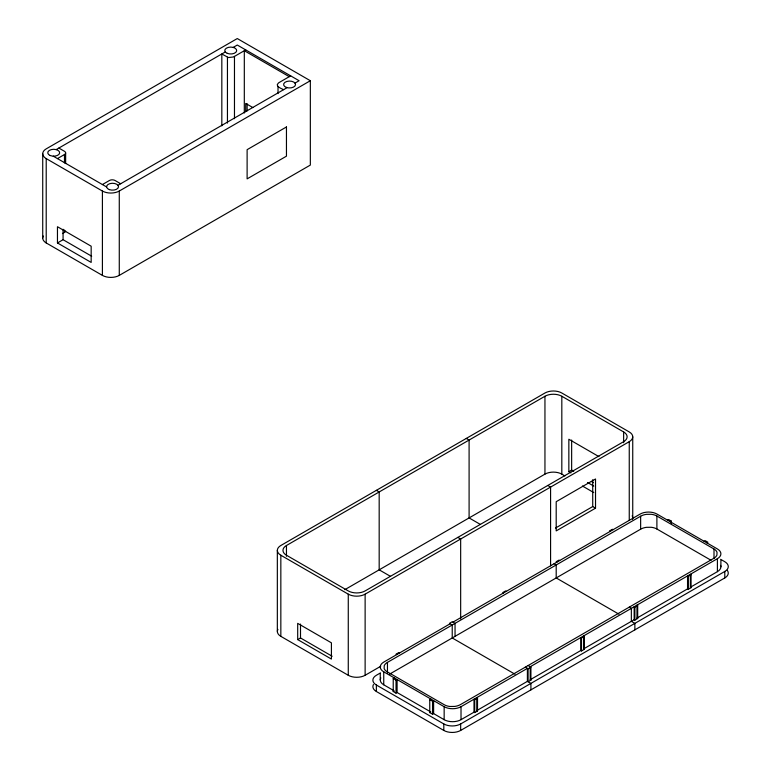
<?xml version="1.0" encoding="UTF-8"?>
<svg xmlns="http://www.w3.org/2000/svg" width="771" height="771" viewBox="0 0 771 771"><rect width="100%" height="100%" fill="white"/><g stroke="black" fill="none" stroke-linecap="round" stroke-linejoin="round"><path stroke-width="1.16" d="M42.723 153.728L42.723 238.085M277.338 631.478L277.338 550.369M46.212 242.952L46.212 158.595A11.922 6.881 0 0 1 46.212 148.861L237.285 38.55L310.337 80.724L310.337 165.081L119.274 275.392A11.922 6.881 0 0 1 102.408 275.392L46.212 242.952A11.922 6.881 0 0 1 43.282 235.993M632.74 436.81L632.74 517.919M720.895 566.791L720.895 560.305M56.167 149.603L225.296 51.956M233.179 47.407L237.285 45.036L299.1 80.724L294.994 83.095M57.459 158.595L64.475 154.537A3.971 2.294 0 0 0 64.475 151.299L58.856 148.051M221.826 125.837L221.826 53.96L228.38 57.555L233.208 57.006A8.78 5.069 0 0 0 234.471 56.399L245.708 49.903M102.408 184.548L109.434 180.491A3.971 2.294 0 0 1 115.052 180.491L120.671 183.739M290.667 75.857L279.43 82.352A8.78 5.069 0 0 0 278.379 83.085C274.515 86.179 281.675 88.732 283.641 89.648M117.982 185.3L287.111 87.653M46.212 158.595L102.408 191.035A11.922 6.881 0 0 0 119.274 191.035L310.337 80.724M62.47 233.565L64.475 232.408A3.971 2.294 0 0 0 65.622 231.021M57.459 242.952L91.171 262.419L91.171 246.2L57.459 226.732L57.459 242.952L63.077 239.704L91.682 256.223M286.455 556.277L286.455 545.502L544.952 396.255A11.922 6.881 0 0 1 561.818 396.255L623.633 431.943L623.633 442.727M344.801 589.68L544.952 474.126A11.922 6.881 0 0 1 561.818 474.126L564.902 475.909M598.951 456.634L568.844 439.248L568.844 471.688L571.648 470.069L573.73 471.264M280.837 555.236L348.27 594.162A11.922 6.881 0 0 0 365.126 594.162L629.252 441.677A11.922 6.881 0 0 0 629.252 431.943L561.818 393.008A11.922 6.881 0 0 0 544.952 393.008L280.837 545.502A11.922 6.881 0 0 0 280.837 555.236L280.837 636.345L348.27 675.28A11.922 6.881 0 0 0 365.126 675.28L380.701 666.289M297.693 639.593L331.414 659.06L331.414 642.831L297.693 623.363L297.693 639.593L300.507 637.964L332.176 656.256M555.457 528.087L592.726 506.566L595.53 508.185L595.53 478.984L556.199 501.699L556.199 530.901L595.53 508.185M450.129 623.778L383.746 662.096A11.922 6.881 0 0 0 383.746 671.83L383.746 684.812L393.326 690.334M452.934 622.149L640.142 514.074A11.922 6.881 0 0 1 656.998 514.074L717.406 548.952A11.922 6.881 0 0 1 717.406 558.686L717.406 571.658L690.363 587.271L690.363 574.289L691.067 574.703L691.067 587.675L688.252 589.304L687.549 588.89L636.971 618.091L636.971 605.119L637.684 605.524L637.684 618.496L634.87 620.125L634.167 619.72L583.589 648.912L583.589 635.94L584.293 636.345L584.293 649.327L581.488 650.946L580.775 650.541L530.207 679.743L530.207 666.761L717.406 558.686M387.456 662.385L640.643 516.213A12.037 6.949 0 0 1 646.474 514.344L651.177 514.296A10.977 6.332 0 0 1 656.892 516.03L714.004 549.01A10.977 6.332 0 0 1 717.011 552.306L716.924 555.024A12.037 6.949 0 0 1 713.695 558.387L460.509 704.569A12.037 6.949 0 0 1 454.678 706.429L449.975 706.487A10.977 6.332 0 0 1 444.26 704.742L387.148 671.772A10.977 6.332 0 0 1 384.141 668.467L384.228 665.749A12.037 6.949 0 0 1 387.456 662.385L387.456 673.006M380.498 672.89L376.364 675.28A11.922 6.881 0 0 0 376.364 685.014L376.364 691.5L443.807 730.436A11.922 6.881 0 0 0 460.663 730.436L724.788 577.942A11.922 6.881 0 0 0 727.294 570.347M389.528 674.172L640.643 529.185A12.037 6.949 0 0 1 646.474 527.325L651.177 527.277A10.977 6.332 0 0 1 656.892 529.012L711.045 560.276M429.794 711.392L397.094 692.512L396.034 693.119L393.229 691.5L393.229 678.519L394.28 677.911M667.532 520.155L668.592 519.548L671.396 521.167L671.396 523.528M393.229 678.519L396.034 680.147L397.094 679.53L397.094 692.512M670.336 521.774L671.396 521.167M393.229 691.5L394.28 690.893M477.519 710.968L476.815 710.563L476.815 697.582L477.519 697.986L477.519 710.968L474.714 712.587L474.011 712.182L461.019 719.68A11.922 6.881 0 0 1 444.154 719.68L433.62 713.599L432.56 714.216L429.755 712.587L429.755 699.615L430.816 698.998M704.058 541.242L705.118 540.635L707.923 542.254L706.872 542.861M429.755 699.615L432.56 701.234L433.62 700.627L433.62 713.599M429.755 712.587L430.816 711.98M383.746 671.83L444.154 706.708A11.922 6.881 0 0 0 461.019 706.708L527.393 668.38L527.393 681.362L476.815 710.563M474.011 712.182L474.011 699.201L474.714 699.615L477.519 697.986M528.096 668.785L530.911 667.166L530.911 680.147L528.096 681.766L528.096 668.785L525.292 667.166M580.775 650.541L580.775 637.559L581.488 637.964L584.293 636.345M634.167 619.72L634.167 606.738L634.87 607.143L637.684 605.524M687.549 588.89L687.549 575.918L688.252 576.322L691.067 574.703M376.364 685.014L443.807 723.95A11.922 6.881 0 0 0 460.663 723.95L724.788 571.456A11.922 6.881 0 0 0 724.788 561.722L720.634 559.322M289.26 76.676L244.311 50.713L244.311 113.009M252.907 107.593L245.708 103.439L245.708 111.699M53.266 156.176L106.6 186.968M591.376 481.461L593.458 482.656M568.844 471.688L570.916 472.883M587.531 482.482L593.766 486.077M582.423 486.019L593.757 492.563M466.282 438.429L469.096 440.058L469.096 517.919L480.478 524.492M547.767 485.479L550.581 487.099L550.581 565.827M613.099 529.687L612.396 529.282L609.582 530.901L610.285 531.306M690.363 587.271L691.067 587.675M559.707 560.507L559.004 560.103L556.199 561.722L556.903 562.126M554.089 563.755L556.199 564.97L556.199 577.942L618.959 614.179M629.252 607.143L631.353 608.358L631.353 621.339L634.87 623.363L634.87 629.859M636.971 618.091L637.684 618.496M376.364 490.346L379.178 491.965L379.178 569.836L390.569 576.409M457.849 537.387L460.663 539.006L460.663 618.93M506.325 591.328L505.622 590.923L502.808 592.542L503.511 592.947M583.589 648.912L584.293 649.327M528.096 665.546L530.911 667.166M530.207 679.743L530.911 680.147M514.999 674.201L452.23 637.964L452.23 624.992L449.426 623.363L452.23 621.744L455.044 623.363L455.044 636.345M527.393 681.362L530.911 683.385L530.911 689.881M399.551 652.97L398.848 652.565L396.034 654.193L396.737 654.598M724.788 571.456L724.788 577.942M714.004 549.01L714.004 558.445M688.252 576.322L688.252 589.304M656.892 516.03L656.892 529.012M640.643 516.213L640.643 529.185M634.87 607.143L634.87 620.125M629.252 441.677L629.252 520.406M592.726 479.707L592.726 506.566M581.488 637.964L581.488 650.946M571.648 440.029L571.648 470.069M561.818 396.255L561.818 474.126M544.952 396.255L544.952 474.126M474.714 699.615L474.714 712.587M461.019 706.708L461.019 719.68M460.663 723.95L460.663 730.436M444.154 706.708L444.154 719.68M443.807 723.95L443.807 730.436M432.56 701.234L432.56 714.216M396.034 680.147L396.034 693.119M380.257 673.449L380.257 679.945M365.126 594.162L365.126 675.28M348.27 594.162L348.27 675.28M300.507 624.067L300.507 637.964M278.023 86.41L278.023 93.59M247.115 103.806L247.115 110.889M234.471 56.399L234.471 118.686M227.445 57.208L227.445 123.09M119.274 191.035L119.274 275.392M102.408 191.035L102.408 275.392M65.641 152.918L65.641 163.539M64.475 154.537L64.475 162.922M64.475 230.009L64.475 232.408M63.077 229.276L63.077 239.704M720.644 565.384A11.922 6.881 0 0 1 717.406 571.658M376.364 691.5A11.922 6.881 0 0 1 373.434 684.542M383.746 684.812A11.922 6.881 0 0 1 380.816 677.854M632.181 515.838A11.922 6.881 0 0 1 632.49 519.336M623.633 431.943A11.922 6.881 0 0 1 623.633 441.677L365.126 590.923A11.922 6.881 0 0 1 348.27 590.923L286.455 555.236A11.922 6.881 0 0 1 286.455 545.502M280.837 636.345A11.922 6.881 0 0 1 277.907 629.387M286.455 126.964L247.115 149.67L247.115 178.872L286.455 156.166L286.455 126.964M50.211 155.53A5.956 3.441 0 0 0 59.637 153.101A5.956 3.441 0 0 0 51.281 149.603A5.956 3.441 0 0 0 50.211 155.53M286.378 87.422A5.956 3.441 0 0 0 295.524 84.656A5.956 3.441 0 0 0 286.802 81.466A5.956 3.441 0 0 0 286.378 87.422M227.233 53.324A5.956 3.441 0 0 0 236.658 50.896A5.956 3.441 0 0 0 228.293 47.397A5.956 3.441 0 0 0 227.233 53.324M109.357 189.618A5.956 3.441 0 0 0 118.503 186.852A5.956 3.441 0 0 0 109.781 183.662A5.956 3.441 0 0 0 109.357 189.618"/></g></svg>
